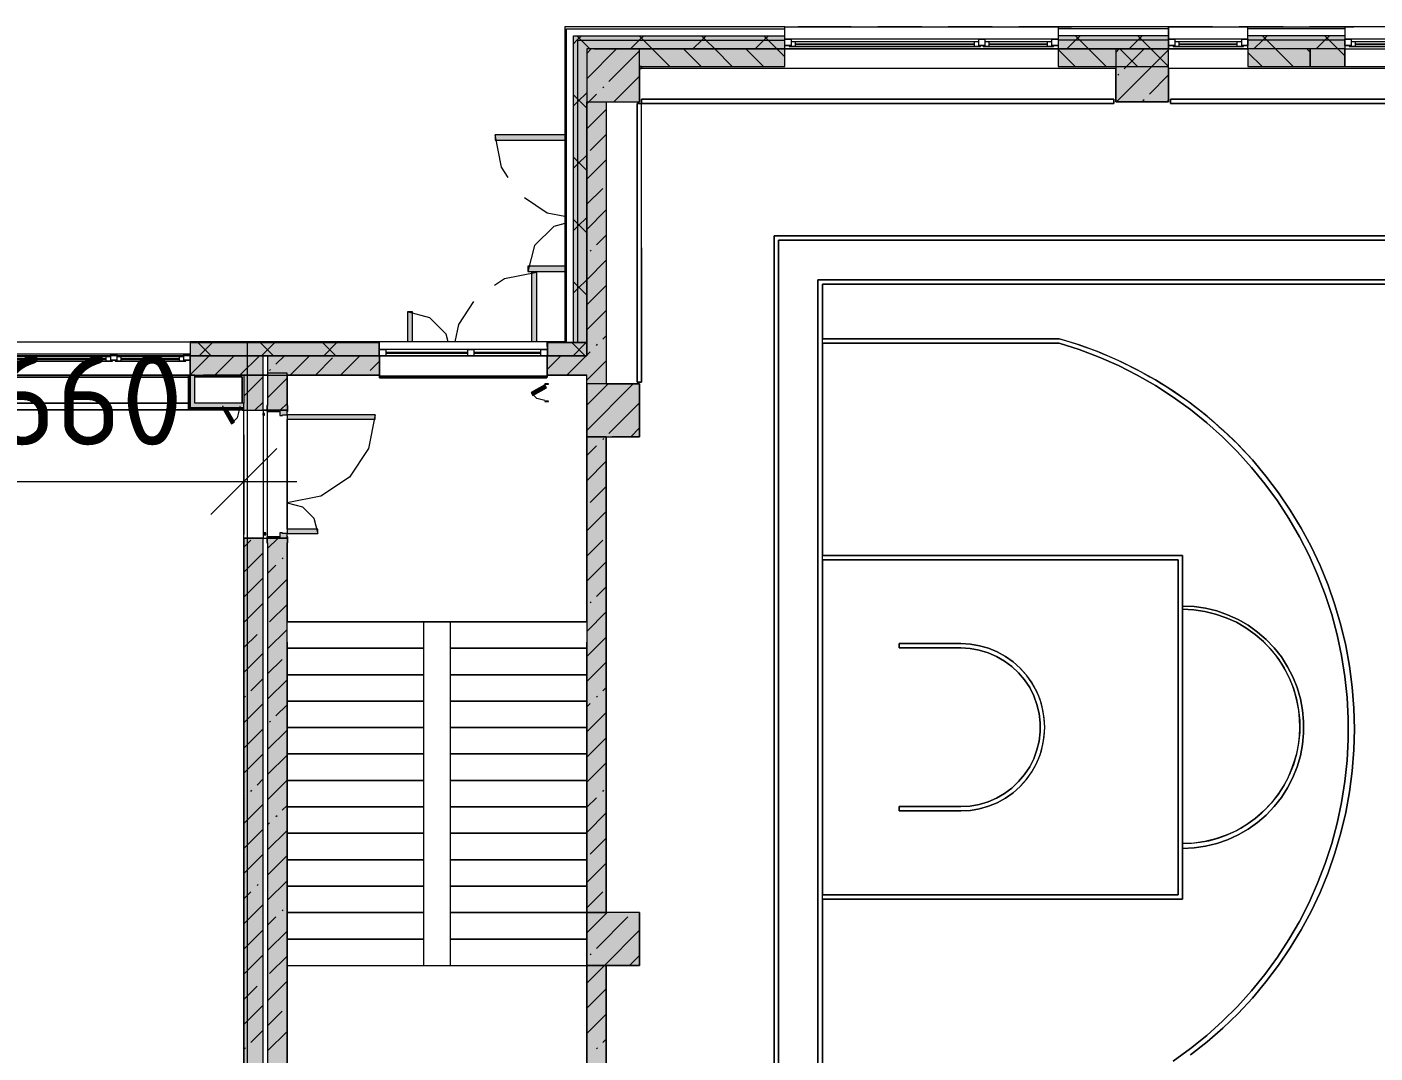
# Model space of a CAD drawing. Header units: millimetres. Extents: x -3817 to 677485, y -22715 to 103890.
# Drawn here: x 17263.1 to 17383.5, y -19480.2 to -19388.5 of the extents above; entities that cross this region are included whole.
import ezdxf

# ---------------------------------------------------------------- set-up
doc = ezdxf.new("R2010")
doc.units = ezdxf.units.MM
doc.layers.add('PDF _Геометрия', color=7, linetype='Continuous', true_color=0x1d1d1d)
doc.layers.add('PDF _Сплошная заливка', color=7, linetype='Continuous', true_color=0xffffff)
doc.layers.add('PDF _Текст', color=7, linetype='Continuous')
doc.styles.add('PDF ISOCPEUR', font='isocpeur.ttf')

msp = doc.modelspace()

# ---------------------------------------------------------------- hatches: boundary and pattern name
at = {"layer": 'PDF _Сплошная заливка', "transparency": 33554559}
h = msp.add_hatch(color=256, dxfattribs=at)
h.paths.add_polyline_path([(17649.34, -19389.71), (17649.34, -19389.31), (17613.83, -19389.31), (17613.83, -19389.71), (17629.45, -19389.71)], flags=0)
h.paths.add_polyline_path([(17585.63, -19389.71), (17594.15, -19389.71), (17594.15, -19389.31), (17582.26, -19389.31), (17582.26, -19389.71)], flags=0)
h.paths.add_polyline_path([(17492.62, -19389.71), (17495.02, -19389.71), (17495.02, -19389.31), (17486.51, -19389.31), (17486.51, -19389.71), (17490.69, -19389.71)], flags=0)
h.paths.add_polyline_path([(17502.1, -19389.71), (17516.28, -19389.71), (17516.28, -19389.31), (17502.1, -19389.31)], flags=0)
h.paths.add_polyline_path([(17523.36, -19389.71), (17565.72, -19389.71), (17565.72, -19389.31), (17523.36, -19389.31)], flags=0)
h.paths.add_polyline_path([(17452.5, -19389.71), (17461.79, -19389.71), (17461.79, -19389.31), (17452.5, -19389.31)], flags=0)
h.paths.add_polyline_path([(17424.95, -19389.71), (17431.24, -19389.71), (17431.24, -19389.31), (17421.4, -19389.31), (17421.4, -19389.71)], flags=0)
h.paths.add_polyline_path([(17410.35, -19389.71), (17414.31, -19389.71), (17414.31, -19389.31), (17405.26, -19389.31), (17405.26, -19389.71)], flags=0)
h.paths.add_polyline_path([(17372.19, -19389.71), (17380.85, -19389.71), (17380.85, -19389.31), (17372.19, -19389.31)], flags=0)
h.paths.add_polyline_path([(17355.24, -19389.71), (17365.1, -19389.71), (17365.1, -19389.31), (17355.24, -19389.31)], flags=0)
h.paths.add_polyline_path([(17312.35, -19389.71), (17330.83, -19389.71), (17330.83, -19389.31), (17311.95, -19389.31), (17311.95, -19389.71)], flags=0)
h = msp.add_hatch(color=256, dxfattribs=at)
h.paths.add_polyline_path([(17649.34, -19390.49), (17649.34, -19389.71), (17613.83, -19389.71), (17613.83, -19390.49), (17644.15, -19390.49)], flags=0)
h.paths.add_polyline_path([(17523.36, -19390.49), (17565.72, -19390.49), (17565.72, -19389.71), (17523.36, -19389.71)], flags=0)
h.paths.add_polyline_path([(17594.15, -19390.49), (17594.15, -19389.71), (17582.26, -19389.71), (17582.26, -19390.49), (17589.42, -19390.49)], flags=0)
h.paths.add_polyline_path([(17512.6, -19390.49), (17516.28, -19390.49), (17516.28, -19389.71), (17502.1, -19389.71), (17502.1, -19390.49), (17506.83, -19390.49)], flags=0)
h.paths.add_polyline_path([(17486.51, -19390.49), (17495.02, -19390.49), (17495.02, -19389.71), (17486.51, -19389.71)], flags=0)
h.paths.add_polyline_path([(17461.79, -19390.49), (17461.79, -19389.71), (17452.5, -19389.71), (17452.5, -19390.49), (17461.47, -19390.49)], flags=0)
h.paths.add_polyline_path([(17405.26, -19390.49), (17414.31, -19390.49), (17414.31, -19389.71), (17405.26, -19389.71)], flags=0)
h.paths.add_polyline_path([(17380.85, -19390.49), (17380.85, -19389.71), (17372.19, -19389.71), (17372.19, -19390.49), (17377.74, -19390.49)], flags=0)
h.paths.add_polyline_path([(17322.71, -19390.49), (17330.83, -19390.49), (17330.83, -19389.71), (17312.35, -19389.71), (17312.35, -19390.49), (17317.86, -19390.49)], flags=0)
h.paths.add_polyline_path([(17421.4, -19390.49), (17431.24, -19390.49), (17431.24, -19389.71), (17421.4, -19389.71)], flags=0)
h.paths.add_polyline_path([(17355.24, -19390.49), (17365.1, -19390.49), (17365.1, -19389.71), (17355.24, -19389.71)], flags=0)
h = msp.add_hatch(color=256, dxfattribs=at)
h.paths.add_polyline_path([(17372.19, -19392.07), (17377.74, -19392.07), (17377.74, -19390.49), (17372.19, -19390.49), (17372.19, -19390.66)], flags=0)
h.paths.add_polyline_path([(17365.1, -19392.07), (17365.1, -19390.49), (17355.24, -19390.49), (17355.24, -19392.07)], flags=0)
h.paths.add_polyline_path([(17317.86, -19392.07), (17330.83, -19392.07), (17330.83, -19390.49), (17317.86, -19390.49), (17317.86, -19391.69)], flags=0)
h = msp.add_hatch(color=256, dxfattribs=at)
h.paths.add_polyline_path([(17582.26, -19392.07), (17585.49, -19392.07), (17585.49, -19390.49), (17582.26, -19390.49), (17582.26, -19390.66)], flags=0)
h.paths.add_polyline_path([(17592.1, -19392.07), (17594.15, -19392.07), (17594.15, -19390.49), (17589.42, -19390.49), (17589.42, -19392.07)], flags=0)
h.paths.add_polyline_path([(17644.15, -19392.07), (17644.15, -19390.49), (17620.13, -19390.49), (17620.13, -19392.07), (17644.06, -19392.07)], flags=0)
h.paths.add_polyline_path([(17613.83, -19392.07), (17616.19, -19392.07), (17616.19, -19390.49), (17613.83, -19390.49), (17613.83, -19390.66)], flags=0)
h.paths.add_polyline_path([(17534.51, -19392.07), (17534.78, -19392.07), (17534.78, -19390.49), (17523.36, -19390.49), (17523.36, -19392.07), (17527.2, -19392.07)], flags=0)
h.paths.add_polyline_path([(17538.72, -19392.07), (17560.21, -19392.07), (17560.21, -19390.49), (17538.72, -19390.49), (17538.72, -19390.66)], flags=0)
h.paths.add_polyline_path([(17495.02, -19392.07), (17495.02, -19390.49), (17486.36, -19390.49), (17486.36, -19392.07), (17488.76, -19392.07)], flags=0)
h.paths.add_polyline_path([(17564.15, -19392.07), (17565.72, -19392.07), (17565.72, -19390.49), (17564.15, -19390.49), (17564.15, -19390.66)], flags=0)
h.paths.add_polyline_path([(17506.83, -19392.07), (17516.28, -19392.07), (17516.28, -19390.49), (17506.83, -19390.49), (17506.83, -19390.66)], flags=0)
h.paths.add_polyline_path([(17380.85, -19392.07), (17380.85, -19390.49), (17377.74, -19390.49), (17377.74, -19392.07)], flags=0)
h.paths.add_polyline_path([(17405.26, -19392.07), (17414.31, -19392.07), (17414.31, -19390.49), (17405.26, -19390.49), (17405.26, -19390.66)], flags=0)
h.paths.add_polyline_path([(17424.95, -19392.07), (17431.24, -19392.07), (17431.24, -19390.49), (17421.4, -19390.49), (17421.4, -19392.07)], flags=0)
h.paths.add_polyline_path([(17452.5, -19392.07), (17461.95, -19392.07), (17461.95, -19390.49), (17452.5, -19390.49), (17452.5, -19390.66)], flags=0)
at = {"layer": 'PDF _Сплошная заливка', "true_color": 0xe2e2e2, "transparency": 33554559}
for points in [[(17308.1, -19398.64), (17311.17, -19398.64), (17311.17, -19398.17), (17304.95, -19398.17), (17304.95, -19398.64)], [(17308.1, -19410.38), (17311.17, -19410.38), (17311.17, -19409.9), (17307.86, -19409.9), (17307.86, -19410.38)], [(17294.24, -19423.56), (17294.24, -19423.17), (17286.36, -19423.17), (17286.36, -19423.56), (17293.49, -19423.56)]]:
    msp.add_hatch(color=254, dxfattribs=at).paths.add_polyline_path(points)
at = {"layer": 'PDF _Сплошная заливка', "transparency": 33554559}
h = msp.add_hatch(color=256, dxfattribs=at)
h.paths.add_polyline_path([(17292.23, -19417.9), (17294.57, -19417.9), (17294.57, -19416.71), (17277.7, -19416.71), (17277.7, -19417.9), (17286.19, -19417.9)], flags=0)
h.paths.add_polyline_path([(17309.65, -19417.9), (17313.13, -19417.9), (17313.13, -19416.71), (17309.65, -19416.71), (17309.65, -19417.08)], flags=0)
h.paths.add_polyline_path([(17247.78, -19417.9), (17253.29, -19417.9), (17253.29, -19416.71), (17247.62, -19416.71), (17247.62, -19417.9)], flags=0)
h = msp.add_hatch(color=256, dxfattribs=at)
h.paths.add_polyline_path([(17253.29, -19419.63), (17253.29, -19417.9), (17245.81, -19417.9), (17245.81, -19419.63), (17249.67, -19419.63)], flags=0)
h.paths.add_polyline_path([(17278.89, -19419.63), (17284.24, -19419.63), (17284.24, -19417.9), (17277.7, -19417.9), (17277.7, -19419.63)], flags=0)
h = msp.add_hatch(color=256, dxfattribs=at)
h.paths.add_polyline_path([(17294.63, -19419.63), (17294.57, -19417.9), (17284.63, -19417.9), (17284.63, -19419.63), (17293.49, -19419.63)], flags=0)
h.paths.add_polyline_path([(17313.13, -19419.63), (17313.13, -19417.9), (17309.59, -19417.9), (17309.59, -19419.63), (17311.75, -19419.63)], flags=0)
for points in [[(17277.54, -19422.75), (17277.64, -19422.65), (17277.64, -19419.64), (17277.54, -19419.64), (17277.54, -19421.48)], [(17277.64, -19422.65), (17277.74, -19422.55), (17277.74, -19419.64), (17277.64, -19419.64), (17277.64, -19421.48)], [(17313.13, -19425.14), (17317.86, -19425.14), (17317.86, -19420.41), (17313.13, -19420.41), (17313.13, -19421.48)], [(17278.14, -19422.65), (17282.51, -19422.65), (17282.51, -19422.55), (17277.74, -19422.55), (17277.74, -19422.65)], [(17313.13, -19467.66), (17314.87, -19467.66), (17314.87, -19425.14), (17313.13, -19425.14), (17313.13, -19461.1)]]:
    msp.add_hatch(color=256, dxfattribs=at).paths.add_polyline_path(points)
h = msp.add_hatch(color=256, dxfattribs=at)
h.paths.add_polyline_path([(17282.51, -19496.79), (17284.24, -19496.79), (17284.24, -19434.19), (17282.51, -19434.19), (17282.51, -19496.32)], flags=0)
h.paths.add_polyline_path([(17284.24, -19422.78), (17284.24, -19419.63), (17282.51, -19419.63), (17282.51, -19422.78)], flags=0)
h = msp.add_hatch(color=256, dxfattribs=at)
h.paths.add_polyline_path([(17286.36, -19496.79), (17286.36, -19434.19), (17284.63, -19434.19), (17284.63, -19496.79)], flags=0)
h.paths.add_polyline_path([(17285.97, -19422.78), (17286.36, -19422.78), (17286.36, -19419.47), (17284.63, -19419.47), (17284.63, -19422.78), (17285.73, -19422.78)], flags=0)
h = msp.add_hatch(color=256, dxfattribs=at)
h.paths.add_polyline_path([(17280.69, -19422.75), (17280.8, -19422.69), (17280.87, -19422.65), (17277.74, -19422.65), (17277.64, -19422.75), (17278.89, -19422.75)], flags=0)
h.paths.add_polyline_path([(17282.51, -19422.75), (17282.51, -19422.65), (17281.01, -19422.68), (17281.05, -19422.75), (17281.67, -19422.75)], flags=0)
at = {"layer": 'PDF _Сплошная заливка', "true_color": 0xe2e2e2, "transparency": 33554559}
h = msp.add_hatch(color=254, dxfattribs=at)
h.paths.add_polyline_path([(17286.36, -19434.19), (17286.36, -19433.8), (17285.73, -19433.72), (17285.73, -19434.19)], flags=0)
h.paths.add_polyline_path([(17285.73, -19423.25), (17286.19, -19423.17), (17286.36, -19423.17), (17286.36, -19422.78), (17285.73, -19422.78)], flags=0)

# ---------------------------------------------------------------- linework, layer by layer
at = {"layer": 'PDF _Геометрия', "color": 7, "lineweight": 9}
for points in [[(17313.8, -19390.49), (17330.83, -19390.49), (17330.83, -19388.53), (17311.17, -19388.53), (17311.17, -19388.68), (17311.17, -19390.49), (17311.17, -19416.65), (17309.59, -19416.65), (17309.59, -19417.9), (17309.63, -19417.9), (17309.63, -19416.69), (17311.32, -19416.69)], [(17312.35, -19416.71), (17311.95, -19416.71), (17311.32, -19416.71), (17311.32, -19416.69), (17311.32, -19416.65), (17311.32, -19390.49), (17311.32, -19389.31), (17311.32, -19388.68), (17330.83, -19388.68)], [(17336.76, -19388.53), (17332.03, -19388.53), (17336.76, -19388.53)], [(17365.1, -19388.68), (17355.24, -19388.68)], [(17365.1, -19388.53), (17365.1, -19390.49)], [(17365.1, -19388.53), (17372.19, -19388.53)], [(17369.04, -19388.53), (17365.1, -19388.53), (17369.04, -19388.53)], [(17372.19, -19390.49), (17372.19, -19388.53)], [(17380.85, -19388.68), (17372.19, -19388.68)], [(17309.63, -19417.9), (17309.65, -19417.9), (17309.65, -19416.71), (17311.32, -19416.71), (17311.95, -19416.71), (17312.35, -19416.71), (17313.13, -19416.71), (17312.35, -19416.71), (17312.35, -19416.65), (17312.35, -19390.49), (17312.35, -19389.71), (17330.83, -19389.71)], [(17311.95, -19390.02), (17312.26, -19389.71), (17312.66, -19389.31)], [(17311.95, -19416.71), (17311.95, -19416.65), (17311.95, -19390.49), (17311.95, -19389.71), (17311.95, -19389.31), (17330.83, -19389.31)], [(17313.42, -19390.49), (17312.63, -19389.71), (17312.24, -19389.31)], [(17317.04, -19390.49), (17317.83, -19389.71), (17318.22, -19389.31)], [(17320.56, -19392.07), (17318.99, -19390.49), (17318.2, -19389.71), (17317.81, -19389.31)], [(17322.61, -19390.49), (17323.4, -19389.71), (17323.79, -19389.31)], [(17326.13, -19392.07), (17324.56, -19390.49), (17323.77, -19389.71), (17323.38, -19389.31)], [(17328.18, -19390.49), (17328.96, -19389.71), (17329.36, -19389.31)], [(17330.83, -19391.2), (17330.12, -19390.49), (17329.34, -19389.71), (17328.94, -19389.31)], [(17355.24, -19389.63), (17330.83, -19389.63)], [(17330.83, -19390.18), (17331.38, -19390.18)], [(17348.31, -19390.26), (17331.22, -19390.26)], [(17331.77, -19390.26), (17331.77, -19389.86)], [(17331.77, -19390.02), (17347.76, -19390.02)], [(17347.76, -19390.1), (17331.77, -19390.1)], [(17347.76, -19390.26), (17347.76, -19389.86)], [(17348.15, -19390.18), (17348.7, -19390.18)], [(17354.84, -19390.26), (17348.54, -19390.26)], [(17349.09, -19390.26), (17349.09, -19389.86)], [(17349.09, -19390.02), (17354.29, -19390.02)], [(17354.29, -19390.1), (17349.09, -19390.1)], [(17354.29, -19390.26), (17354.29, -19389.86)], [(17354.68, -19390.18), (17355.24, -19390.18)], [(17365.1, -19389.31), (17355.24, -19389.31)], [(17365.1, -19389.71), (17355.24, -19389.71)], [(17356.02, -19390.49), (17356.8, -19389.71), (17357.2, -19389.31)], [(17359.54, -19392.07), (17357.96, -19390.49), (17357.17, -19389.71), (17356.78, -19389.31)], [(17361.58, -19390.49), (17362.37, -19389.71), (17362.76, -19389.31)], [(17365.1, -19392.07), (17363.53, -19390.49), (17362.74, -19389.71), (17362.35, -19389.31)], [(17372.19, -19389.63), (17365.1, -19389.63)], [(17365.1, -19390.18), (17365.65, -19390.18)], [(17371.8, -19390.26), (17365.5, -19390.26)], [(17366.05, -19390.26), (17366.05, -19389.86)], [(17366.05, -19390.02), (17371.24, -19390.02)], [(17371.24, -19390.1), (17366.05, -19390.1)], [(17371.24, -19390.26), (17371.24, -19389.86)], [(17371.64, -19390.18), (17372.19, -19390.18)], [(17380.85, -19389.31), (17372.19, -19389.31)], [(17380.85, -19389.71), (17372.19, -19389.71)], [(17372.72, -19390.49), (17373.51, -19389.71), (17373.9, -19389.31)], [(17376.24, -19392.07), (17374.66, -19390.49), (17373.88, -19389.71), (17373.48, -19389.31)], [(17378.29, -19390.49), (17379.07, -19389.71), (17379.47, -19389.31)], [(17380.85, -19391.11), (17380.23, -19390.49), (17379.44, -19389.71), (17379.05, -19389.31)], [(17405.26, -19389.63), (17380.85, -19389.63)], [(17380.85, -19390.18), (17381.4, -19390.18)], [(17398.33, -19390.26), (17381.24, -19390.26)], [(17381.79, -19390.26), (17381.79, -19389.86)], [(17381.79, -19390.02), (17397.78, -19390.02)], [(17397.78, -19390.1), (17381.79, -19390.1)], [(17317.86, -19392.07), (17330.83, -19392.07), (17330.83, -19390.49), (17313.8, -19390.49), (17313.13, -19390.49), (17313.13, -19416.65), (17313.13, -19416.71), (17313.13, -19417.9), (17309.65, -19417.9), (17309.63, -19417.9), (17309.59, -19417.9), (17309.59, -19419.63), (17313.13, -19419.63), (17309.59, -19419.63)], [(17313.13, -19393.15), (17315.78, -19390.49)], [(17313.13, -19390.9), (17313.54, -19390.49)], [(17315.12, -19393.41), (17317.86, -19390.67)], [(17323.35, -19392.07), (17321.77, -19390.49)], [(17328.92, -19392.07), (17327.34, -19390.49)], [(17330.83, -19390.49), (17355.24, -19390.49)], [(17356.75, -19392.07), (17355.24, -19390.55)], [(17360.38, -19390.8), (17360.68, -19390.49)], [(17360.45, -19395.22), (17365.1, -19390.57)], [(17362.32, -19392.07), (17360.75, -19390.49)], [(17361.14, -19392.28), (17362.93, -19390.49)], [(17372.19, -19390.49), (17365.1, -19390.49)], [(17365.1, -19390.49), (17372.19, -19390.49)], [(17373.46, -19392.07), (17372.19, -19390.8)], [(17377.74, -19390.78), (17377.45, -19390.49)], [(17380.85, -19390.49), (17405.26, -19390.49)], [(17318.02, -19392.07), (17318.02, -19392.23), (17318.02, -19392.07)], [(17360.38, -19392.23), (17318.02, -19392.23)], [(17360.58, -19392.84), (17360.67, -19392.75)], [(17363.39, -19394.53), (17365.1, -19392.81)], [(17407.62, -19392.23), (17407.46, -19392.23), (17365.27, -19392.23), (17365.26, -19392.23), (17365.1, -19392.23)], [(17314.56, -19393.97), (17314.65, -19393.87)], [(17315.55, -19395.22), (17317.86, -19392.91)], [(17309.65, -19417.9), (17313.13, -19417.9), (17313.13, -19395.22), (17314.87, -19395.22), (17314.87, -19420.41), (17313.13, -19420.41), (17313.13, -19419.63)], [(17311.95, -19395.58), (17312.35, -19395.19), (17313.13, -19394.4)], [(17313.13, -19395.78), (17312.35, -19394.99), (17311.95, -19394.59)], [(17313.13, -19395.39), (17313.31, -19395.22), (17314, -19394.53)], [(17318.02, -19408.27), (17318.02, -19420.25), (17318.02, -19395.37), (17317.63, -19395.37), (17318.02, -19395.37), (17318.02, -19394.98), (17318.02, -19395.38)], [(17317.8, -19395.22), (17317.86, -19395.16)], [(17318.02, -19394.98), (17360.22, -19394.98), (17318.02, -19394.98)], [(17362.82, -19395.09), (17362.92, -19395)], [(17364.94, -19395.22), (17365.1, -19395.06)], [(17365.27, -19394.99), (17407.45, -19394.99), (17365.27, -19394.99)], [(17365.27, -19395.38), (17365.27, -19394.99), (17365.27, -19395.38)], [(17313.13, -19397.64), (17314.87, -19395.9)], [(17317.63, -19420.25), (17317.63, -19395.37), (17317.63, -19420.25)], [(17318.02, -19395.38), (17360.22, -19395.38), (17318.02, -19395.38)], [(17365.27, -19395.38), (17407.45, -19395.38), (17365.27, -19395.38)], [(17311.17, -19397.58), (17311.17, -19398.17)], [(17311.17, -19398.64), (17311.17, -19403.09)], [(17313.44, -19399.58), (17314.87, -19398.15)], [(17311.95, -19401.15), (17312.35, -19400.76), (17313.13, -19399.97)], [(17313.13, -19401.34), (17312.35, -19400.56), (17311.95, -19400.16)], [(17313.13, -19402.13), (17314.87, -19400.39)], [(17313.13, -19404.37), (17314.56, -19402.95)], [(17313.13, -19406.62), (17314.87, -19404.88)], [(17311.17, -19405.45), (17311.17, -19409.9)], [(17311.95, -19406.72), (17312.35, -19406.33), (17313.13, -19405.54)], [(17313.13, -19406.91), (17312.35, -19406.12), (17311.95, -19405.73)], [(17314, -19408), (17314.87, -19407.13)], [(17313.44, -19408.56), (17313.53, -19408.47)], [(17313.13, -19411.11), (17314.87, -19409.37)], [(17311.17, -19410.38), (17311.17, -19410.97)], [(17311.95, -19412.29), (17312.35, -19411.89), (17313.13, -19411.11)], [(17313.13, -19412.48), (17312.35, -19411.69), (17311.95, -19411.3)], [(17313.13, -19413.35), (17314.87, -19411.62)], [(17313.13, -19415.6), (17314.87, -19413.86)], [(17277.7, -19416.69), (17292.23, -19416.69), (17294.59, -19416.69), (17294.59, -19417.9), (17294.63, -19417.9), (17294.63, -19416.65), (17277.7, -19416.65), (17277.7, -19417.9), (17284.63, -19417.9), (17292.23, -19417.9), (17294.57, -19417.9)], [(17277.7, -19416.71), (17292.23, -19416.71), (17294.57, -19416.71), (17294.57, -19417.9), (17294.59, -19417.9)], [(17279.58, -19417.9), (17278.4, -19416.71)], [(17278.51, -19417.9), (17279.69, -19416.71)], [(17285.15, -19417.9), (17283.97, -19416.71)], [(17284.07, -19417.9), (17285.26, -19416.71)], [(17290.71, -19417.9), (17289.53, -19416.71)], [(17289.64, -19417.9), (17290.82, -19416.71)], [(17309.59, -19417.08), (17309.59, -19416.65), (17294.63, -19416.65)], [(17311.17, -19416.65), (17311.32, -19416.65)], [(17312.98, -19417.9), (17311.8, -19416.71)], [(17311.91, -19417.9), (17313.09, -19416.71), (17313.15, -19416.66)], [(17314, -19416.98), (17314.09, -19416.88)], [(17314.56, -19416.42), (17314.87, -19416.11)], [(17277.7, -19417.75), (17253.29, -19417.75)], [(17253.29, -19417.9), (17253.29, -19419.63), (17277.47, -19419.63), (17277.7, -19419.63), (17277.7, -19417.9)], [(17270.22, -19418.38), (17270.22, -19417.99)], [(17271.56, -19418.38), (17271.56, -19417.99)], [(17276.76, -19418.38), (17276.76, -19417.99)], [(17277.7, -19419.6), (17279.4, -19417.9)], [(17279.92, -19419.63), (17281.65, -19417.9)], [(17282.16, -19419.63), (17283.89, -19417.9)], [(17284.63, -19417.9), (17284.24, -19417.9)], [(17285.37, -19418.66), (17286.14, -19417.9)], [(17286.65, -19419.63), (17288.38, -19417.9)], [(17288.9, -19419.63), (17290.42, -19418.1)], [(17291.14, -19419.63), (17292.87, -19417.9)], [(17309.59, -19417.34), (17294.63, -19417.34)], [(17294.63, -19417.9), (17309.59, -19417.9)], [(17295.18, -19417.58), (17302.5, -19417.58)], [(17295.18, -19417.66), (17302.5, -19417.66)], [(17303.06, -19417.58), (17309.04, -19417.58)], [(17303.06, -19417.66), (17309.04, -19417.66)], [(17309.59, -19419.14), (17310.83, -19417.9)], [(17311.35, -19419.63), (17313.08, -19417.9)], [(17313.13, -19417.84), (17313.44, -19417.54)], [(17270.77, -19418.38), (17253.69, -19418.38)], [(17254.24, -19418.15), (17270.22, -19418.15)], [(17270.22, -19418.23), (17254.24, -19418.23)], [(17270.62, -19418.3), (17271.17, -19418.3)], [(17277.31, -19418.38), (17271.01, -19418.38)], [(17271.56, -19418.15), (17276.76, -19418.15)], [(17276.76, -19418.23), (17271.56, -19418.23)], [(17277.15, -19418.3), (17277.7, -19418.3)], [(17284.81, -19419.22), (17284.9, -19419.13)], [(17293.79, -19419.22), (17294.63, -19418.38)], [(17313.13, -19420.09), (17314.87, -19418.35)], [(17277.7, -19419.63), (17253.29, -19419.63), (17253.29, -19422.15), (17277.54, -19422.15), (17253.85, -19422.15), (17253.85, -19419.84)], [(17253.85, -19419.63), (17253.29, -19419.63), (17253.29, -19422.15), (17253.29, -19422.75), (17277.7, -19422.75), (17253.29, -19422.75), (17253.29, -19422.15)], [(17277.55, -19419.84), (17253.3, -19419.84), (17253.3, -19419.68), (17277.55, -19419.68)], [(17281.05, -19422.75), (17282.51, -19422.75), (17282.51, -19422.78), (17284.24, -19422.78), (17284.24, -19419.63), (17282.51, -19419.63), (17282.51, -19422.15), (17278.14, -19422.15), (17278.14, -19419.64), (17277.54, -19419.64), (17277.54, -19422.75), (17277.64, -19422.75), (17278.14, -19422.75), (17280.7, -19422.75)], [(17280.87, -19422.65), (17278.14, -19422.65), (17277.74, -19422.65), (17277.64, -19422.65), (17277.64, -19419.64)], [(17282.51, -19422.65), (17282.51, -19422.55), (17278.14, -19422.55), (17277.74, -19422.55), (17277.74, -19419.64)], [(17282.51, -19421.53), (17284.24, -19419.8)], [(17294.63, -19419.63), (17286.36, -19419.63), (17286.36, -19422.34), (17286.36, -19419.47), (17284.63, -19419.47), (17284.63, -19422.34)], [(17284.63, -19421.65), (17286.36, -19419.92)], [(17294.63, -19419.71), (17294.63, -19419.87), (17294.63, -19419.71), (17309.58, -19419.71), (17309.58, -19419.87), (17309.58, -19419.78)], [(17313.13, -19441.67), (17300.93, -19441.67), (17313.13, -19441.67), (17313.13, -19420.41)], [(17313.13, -19424.58), (17317.29, -19420.41)], [(17313.13, -19422.33), (17315.05, -19420.41)], [(17271.8, -19502.26), (17271.8, -19485.77), (17282.51, -19485.77), (17282.51, -19496.79), (17284.24, -19496.79), (17284.24, -19434.19), (17282.51, -19434.19), (17282.51, -19422.78), (17284.24, -19422.78), (17284.24, -19434.19), (17282.51, -19434.19), (17282.51, -19484.19), (17270.22, -19484.19), (17270.22, -19485.77), (17270.22, -19502.26)], [(17277.7, -19422.69), (17277.7, -19422.59), (17277.7, -19422.69)], [(17279.22, -19422.75), (17279.32, -19422.65), (17279.42, -19422.55)], [(17282.51, -19422.75), (17282.51, -19422.65), (17280.99, -19422.65)], [(17282.51, -19422.55), (17282.51, -19422.15)], [(17283.5, -19422.78), (17284.24, -19422.04)], [(17284.63, -19422.78), (17286.36, -19422.78)], [(17284.63, -19434.08), (17284.63, -19422.9)], [(17285.75, -19422.78), (17286.36, -19422.16)], [(17315.12, -19424.84), (17317.86, -19422.1)], [(17282.51, -19424.97), (17282.51, -19429.15), (17282.51, -19433.87)], [(17314.56, -19425.4), (17314.65, -19425.3)], [(17317.06, -19425.14), (17317.86, -19424.34)], [(17313.13, -19426.82), (17314, -19425.96)], [(17313.13, -19429.07), (17314.87, -19427.33)], [(17241.09, -19429.15), (17287.23, -19429.15)], [(17313.44, -19431.01), (17314.87, -19429.58)], [(17313.13, -19433.56), (17314.87, -19431.82)], [(17282.51, -19435), (17283.13, -19434.38)], [(17284.63, -19435.12), (17285.56, -19434.19)], [(17286.36, -19434.19), (17284.63, -19434.19)], [(17284.63, -19434.63), (17284.63, -19496.79), (17286.36, -19496.79), (17286.36, -19485.92), (17298.02, -19485.92), (17298.02, -19491.44), (17298.02, -19501.44), (17299.75, -19501.44), (17299.75, -19493.17), (17313.13, -19493.17), (17313.13, -19507.03), (17313.13, -19511.75), (17313.13, -19514.43), (17299.75, -19514.43), (17299.75, -19512.07), (17298.02, -19512.07), (17298.02, -19521.59), (17299.75, -19521.59), (17299.75, -19516.16), (17313.13, -19516.16), (17313.13, -19521.75)], [(17286.36, -19484.19), (17286.36, -19434.63), (17286.36, -19441.67), (17300.93, -19441.67), (17300.93, -19444.04), (17300.93, -19446.4), (17300.93, -19448.76), (17300.93, -19451.12), (17300.93, -19453.48), (17300.93, -19455.85), (17300.93, -19458.21), (17300.93, -19460.57), (17300.93, -19462.93), (17300.93, -19465.3), (17300.93, -19467.66), (17300.93, -19470.02), (17300.93, -19472.38), (17313.13, -19472.38), (17313.13, -19470.02), (17300.93, -19470.02), (17313.13, -19470.02), (17313.13, -19467.66), (17313.13, -19465.3), (17313.13, -19462.93), (17313.13, -19460.57), (17313.13, -19458.21), (17313.13, -19455.85), (17313.13, -19453.48), (17313.13, -19451.12), (17313.13, -19448.76), (17313.13, -19446.4), (17313.13, -19444.04), (17313.13, -19443.49)], [(17313.13, -19435.8), (17314.56, -19434.38)], [(17282.51, -19437.24), (17284.24, -19435.51)], [(17285.93, -19436.06), (17286.03, -19435.97)], [(17284.63, -19437.36), (17285.37, -19436.62)], [(17313.13, -19438.05), (17314.87, -19436.31)], [(17282.57, -19439.43), (17284.24, -19437.76)], [(17284.63, -19439.61), (17286.36, -19437.88)], [(17314, -19439.43), (17314.87, -19438.56)], [(17282.51, -19441.73), (17284.24, -19440)], [(17284.81, -19441.67), (17286.36, -19440.12)], [(17313.13, -19442.53), (17314.87, -19440.8)], [(17313.44, -19439.99), (17313.53, -19439.9)], [(17286.36, -19484.19), (17286.36, -19472.38), (17298.57, -19472.38), (17298.57, -19470.02), (17298.57, -19467.66), (17298.57, -19465.3), (17298.57, -19462.93), (17298.57, -19460.57), (17298.57, -19458.21), (17298.57, -19455.85), (17298.57, -19453.48), (17298.57, -19451.12), (17298.57, -19448.76), (17298.57, -19446.4), (17298.57, -19444.04), (17298.57, -19441.67), (17286.36, -19441.67), (17298.57, -19441.67)], [(17282.51, -19443.98), (17283.69, -19442.8)], [(17284.63, -19444.1), (17286.36, -19442.37)], [(17313.13, -19444.78), (17314.87, -19443.05)], [(17282.51, -19446.22), (17284.24, -19444.49)], [(17286.36, -19443.49), (17286.36, -19444.04), (17286.36, -19446.4), (17286.36, -19448.76), (17286.36, -19451.12), (17286.36, -19453.48), (17286.36, -19455.85), (17286.36, -19458.21), (17286.36, -19460.57), (17286.36, -19462.93), (17286.36, -19465.3), (17286.36, -19467.66), (17286.36, -19470.02), (17286.36, -19472.38), (17298.57, -19472.38), (17300.93, -19472.38), (17313.13, -19472.38), (17313.13, -19484.19)], [(17284.63, -19446.34), (17285.93, -19445.04)], [(17313.13, -19447.02), (17314.87, -19445.29)], [(17283.13, -19447.85), (17284.24, -19446.74)], [(17284.63, -19448.59), (17286.36, -19446.86)], [(17314.56, -19447.85), (17314.87, -19447.54)], [(17282.51, -19450.71), (17284.24, -19448.98)], [(17282.57, -19448.41), (17282.66, -19448.31)], [(17285.37, -19450.09), (17286.36, -19449.1)], [(17313.13, -19449.27), (17313.44, -19448.97)], [(17314, -19448.41), (17314.09, -19448.31)], [(17284.81, -19450.65), (17284.9, -19450.56)], [(17313.13, -19451.51), (17314.87, -19449.78)], [(17282.51, -19452.96), (17284.24, -19451.23)], [(17284.63, -19453.08), (17286.36, -19451.35)], [(17313.13, -19453.76), (17314.87, -19452.03)], [(17282.51, -19455.2), (17284.24, -19453.47)], [(17284.63, -19455.32), (17286.36, -19453.59)], [(17313.13, -19456), (17314.87, -19454.27)], [(17283.69, -19456.27), (17284.24, -19455.72)], [(17284.63, -19457.57), (17286.36, -19455.84)], [(17282.51, -19457.45), (17282.57, -19457.39)], [(17283.13, -19456.83), (17283.22, -19456.73)], [(17313.13, -19458.25), (17314, -19457.39)], [(17314.56, -19456.83), (17314.65, -19456.73)], [(17282.51, -19459.69), (17284.24, -19457.96)], [(17285.37, -19459.07), (17285.47, -19458.98)], [(17285.93, -19458.51), (17286.36, -19458.08)], [(17313.13, -19460.49), (17314.87, -19458.76)], [(17282.51, -19461.94), (17284.24, -19460.21)], [(17284.63, -19459.81), (17284.81, -19459.63)], [(17284.63, -19462.06), (17286.36, -19460.33)], [(17313.44, -19462.44), (17314.87, -19461.01)], [(17282.51, -19464.18), (17284.24, -19462.45)], [(17284.63, -19464.3), (17286.36, -19462.57)], [(17313.13, -19464.98), (17314.87, -19463.25)], [(17284.63, -19466.55), (17286.36, -19464.82)], [(17282.51, -19466.43), (17283.13, -19465.81)], [(17283.69, -19465.25), (17283.78, -19465.15)], [(17313.13, -19467.23), (17314.56, -19465.81)], [(17282.51, -19468.67), (17284.24, -19466.94)], [(17285.93, -19467.49), (17286.03, -19467.4)], [(17284.63, -19468.79), (17285.37, -19468.05)], [(17313.13, -19469.47), (17314.95, -19467.66)], [(17314, -19470.86), (17316.8, -19468.05)], [(17282.57, -19470.86), (17284.24, -19469.19)], [(17284.63, -19471.04), (17286.36, -19469.31)], [(17313.13, -19473.96), (17314.72, -19472.38), (17317.86, -19469.24)], [(17282.51, -19473.16), (17284.24, -19471.43)], [(17284.81, -19473.1), (17286.36, -19471.55)], [(17313.44, -19471.42), (17313.53, -19471.33)], [(17316.96, -19472.38), (17317.86, -19471.49)], [(17314.87, -19484.19), (17314.87, -19472.38), (17313.13, -19472.38), (17313.13, -19484.19)], [(17282.51, -19475.41), (17283.69, -19474.23)], [(17284.63, -19475.53), (17286.36, -19473.8)], [(17313.13, -19476.21), (17314.87, -19474.48)], [(17282.51, -19477.65), (17284.24, -19475.92)], [(17284.63, -19477.77), (17285.93, -19476.47)], [(17313.13, -19478.45), (17314.87, -19476.72)], [(17283.13, -19479.28), (17284.24, -19478.17)], [(17284.63, -19480.02), (17286.36, -19478.29)], [(17314.56, -19479.28), (17314.87, -19478.97)], [(17282.57, -19479.84), (17282.66, -19479.74)], [(17314, -19479.84), (17314.09, -19479.74)]]:
    msp.add_lwpolyline(points, dxfattribs=at)
for points in [[(17355.24, -19388.53), (17355.24, -19390.49), (17330.83, -19390.49), (17330.83, -19388.53)], [(17343.05, -19388.53), (17339.12, -19388.53)], [(17349.35, -19388.53), (17345.42, -19388.53)], [(17356.44, -19388.53), (17351.72, -19388.53)], [(17365.1, -19390.49), (17365.1, -19388.53), (17355.24, -19388.53), (17355.24, -19390.49)], [(17375.34, -19388.53), (17371.4, -19388.53)], [(17405.26, -19388.53), (17380.85, -19388.53), (17380.85, -19390.49), (17377.74, -19390.49), (17372.19, -19390.49), (17372.19, -19388.53), (17380.85, -19388.53), (17380.85, -19390.49), (17380.85, -19392.07), (17405.26, -19392.07), (17405.26, -19390.49)], [(17381.64, -19388.53), (17377.7, -19388.53)], [(17331.38, -19389.63), (17331.38, -19390.18), (17330.83, -19390.18), (17330.83, -19389.63)], [(17331.22, -19390.26), (17348.31, -19390.26), (17348.31, -19390.18), (17348.15, -19390.18), (17348.15, -19389.86), (17331.38, -19389.86), (17331.38, -19390.18), (17331.22, -19390.18)], [(17348.7, -19389.63), (17348.7, -19390.18), (17348.15, -19390.18), (17348.15, -19389.63)], [(17348.54, -19390.26), (17354.84, -19390.26), (17354.84, -19390.18), (17354.68, -19390.18), (17354.68, -19389.86), (17348.7, -19389.86), (17348.7, -19390.18), (17348.54, -19390.18)], [(17355.24, -19389.63), (17355.24, -19390.18), (17354.68, -19390.18), (17354.68, -19389.63)], [(17365.65, -19389.63), (17365.65, -19390.18), (17365.1, -19390.18), (17365.1, -19389.63)], [(17365.5, -19390.26), (17371.8, -19390.26), (17371.8, -19390.18), (17371.64, -19390.18), (17371.64, -19389.86), (17365.65, -19389.86), (17365.65, -19390.18), (17365.5, -19390.18)], [(17372.19, -19389.63), (17372.19, -19390.18), (17371.64, -19390.18), (17371.64, -19389.63)], [(17381.4, -19389.63), (17381.4, -19390.18), (17380.85, -19390.18), (17380.85, -19389.63)], [(17381.24, -19390.26), (17398.33, -19390.26), (17398.33, -19390.18), (17398.17, -19390.18), (17398.17, -19389.86), (17381.4, -19389.86), (17381.4, -19390.18), (17381.24, -19390.18)], [(17317.86, -19390.49), (17313.13, -19390.49), (17313.13, -19395.22), (17317.86, -19395.22)], [(17355.24, -19390.49), (17355.24, -19392.07), (17365.1, -19392.07), (17365.1, -19390.49)], [(17365.1, -19395.22), (17365.1, -19390.49), (17360.38, -19390.49), (17360.38, -19395.22)], [(17377.74, -19390.49), (17372.19, -19390.49), (17372.19, -19392.07), (17377.74, -19392.07)], [(17377.74, -19392.07), (17380.85, -19392.07), (17380.85, -19390.49), (17377.74, -19390.49)], [(17360.22, -19394.98), (17360.22, -19395.22), (17360.22, -19395.38)], [(17277.7, -19416.65), (17277.7, -19417.9), (17253.29, -19417.9), (17253.29, -19416.65)], [(17253.69, -19418.38), (17270.77, -19418.38), (17270.77, -19418.3), (17270.62, -19418.3), (17270.62, -19417.99), (17253.85, -19417.99), (17253.85, -19418.3), (17253.69, -19418.3)], [(17271.17, -19417.75), (17271.17, -19418.3), (17270.62, -19418.3), (17270.62, -19417.75)], [(17271.01, -19418.38), (17277.31, -19418.38), (17277.31, -19418.3), (17277.15, -19418.3), (17277.15, -19417.99), (17271.17, -19417.99), (17271.17, -19418.3), (17271.01, -19418.3)], [(17277.7, -19417.75), (17277.7, -19418.3), (17277.15, -19418.3), (17277.15, -19417.75)], [(17277.7, -19417.9), (17277.7, -19419.63), (17284.24, -19419.63), (17284.24, -19417.9)], [(17284.63, -19417.9), (17284.63, -19419.63), (17294.63, -19419.63), (17294.63, -19417.9), (17294.59, -19417.9), (17294.57, -19417.9)], [(17294.63, -19417.9), (17294.63, -19417.34), (17295.18, -19417.34), (17295.18, -19417.9)], [(17302.5, -19417.9), (17302.5, -19417.34), (17303.06, -19417.34), (17303.06, -19417.9)], [(17309.04, -19417.9), (17309.04, -19417.34), (17309.59, -19417.34), (17309.59, -19417.9)], [(17309.58, -19419.87), (17294.63, -19419.87)], [(17317.86, -19420.41), (17313.13, -19420.41), (17313.13, -19425.14), (17317.86, -19425.14)], [(17318.02, -19420.25), (17317.63, -19420.25)], [(17284.2, -19423.05), (17284.2, -19423.21), (17284.36, -19423.21), (17284.36, -19423.05)], [(17286.36, -19433.41), (17286.36, -19423.56)], [(17314.87, -19467.66), (17314.87, -19425.14), (17313.13, -19425.14), (17313.13, -19467.66)], [(17284.32, -19433.9), (17284.47, -19433.9), (17284.47, -19433.74), (17284.32, -19433.74)], [(17286.36, -19444.04), (17298.57, -19444.04)], [(17313.13, -19444.04), (17300.93, -19444.04)], [(17286.36, -19446.4), (17298.57, -19446.4)], [(17313.13, -19446.4), (17300.93, -19446.4)], [(17286.36, -19448.76), (17298.57, -19448.76)], [(17313.13, -19448.76), (17300.93, -19448.76)], [(17286.36, -19451.12), (17298.57, -19451.12)], [(17313.13, -19451.12), (17300.93, -19451.12)], [(17286.36, -19453.48), (17298.57, -19453.48)], [(17313.13, -19453.48), (17300.93, -19453.48)], [(17286.36, -19455.85), (17298.57, -19455.85)], [(17313.13, -19455.85), (17300.93, -19455.85)], [(17286.36, -19458.21), (17298.57, -19458.21)], [(17313.13, -19458.21), (17300.93, -19458.21)], [(17286.36, -19460.57), (17298.57, -19460.57)], [(17313.13, -19460.57), (17300.93, -19460.57)], [(17286.36, -19462.93), (17298.57, -19462.93)], [(17313.13, -19462.93), (17300.93, -19462.93)], [(17286.36, -19465.3), (17298.57, -19465.3)], [(17313.13, -19465.3), (17300.93, -19465.3)], [(17286.36, -19467.66), (17298.57, -19467.66)], [(17313.13, -19467.66), (17300.93, -19467.66)], [(17317.86, -19467.66), (17313.13, -19467.66), (17313.13, -19472.38), (17317.86, -19472.38)], [(17286.36, -19470.02), (17298.57, -19470.02)]]:
    msp.add_lwpolyline(points, close=True, dxfattribs=at)
at = {"layer": 'PDF _Геометрия', "color": 253, "lineweight": 9, "true_color": 0xaaaaaa}
for points in [[(17318.02, -19392.07), (17317.86, -19392.07)], [(17317.86, -19392.23), (17318.02, -19392.23)], [(17454.66, -19392.23), (17412.34, -19392.23), (17412.34, -19395.22), (17407.62, -19395.22), (17407.62, -19392.23), (17365.1, -19392.23), (17365.1, -19395.22), (17360.38, -19395.22), (17360.38, -19392.23), (17317.86, -19392.23), (17317.86, -19395.22)], [(17365.1, -19395.22), (17365.1, -19392.23)], [(17314.87, -19395.22), (17314.87, -19420.41), (17317.86, -19420.41), (17317.86, -19425.14), (17315.4, -19425.14)], [(17311.17, -19398.17), (17304.95, -19398.17), (17304.95, -19398.64), (17311.17, -19398.64)], [(17306.12, -19401.97), (17305.52, -19401.06), (17304.95, -19398.17)], [(17311.17, -19405.46), (17309.61, -19405.15), (17307.57, -19403.79)], [(17311.17, -19406.09), (17310.18, -19406.35), (17308.48, -19408.05), (17307.86, -19410.38)], [(17304.89, -19411.61), (17305.79, -19411.01), (17308.69, -19410.43)], [(17311.17, -19409.9), (17307.86, -19409.9), (17307.86, -19410.38), (17311.17, -19410.38)], [(17308.69, -19416.65), (17308.69, -19410.43), (17308.21, -19410.43), (17308.21, -19416.65)], [(17301.39, -19416.65), (17301.7, -19415.1), (17303.06, -19413.06)], [(17297.58, -19416.65), (17297.58, -19413.98), (17297.11, -19413.98), (17297.11, -19416.65)], [(17300.77, -19416.65), (17300.59, -19415.98), (17299.12, -19414.51), (17297.11, -19413.98)], [(17282.82, -19623.26), (17282.82, -19524.84), (17282.82, -19515.08), (17282.82, -19416.65)], [(17367.06, -19480.37), (17368.54, -19479.21), (17369.96, -19477.98), (17371.31, -19476.67), (17372.59, -19475.3), (17373.8, -19473.86), (17374.93, -19472.37), (17375.98, -19470.81), (17376.95, -19469.21), (17377.84, -19467.55), (17378.64, -19465.85), (17379.35, -19464.11), (17379.97, -19462.34), (17380.5, -19460.54), (17380.93, -19458.71), (17381.27, -19456.87), (17381.51, -19455.01), (17381.66, -19453.13), (17381.71, -19451.26), (17381.66, -19449.38), (17381.51, -19447.51), (17381.27, -19445.65), (17380.93, -19443.8), (17380.5, -19441.97), (17379.97, -19440.17), (17379.35, -19438.4), (17378.64, -19436.66), (17377.84, -19434.96), (17376.95, -19433.31), (17375.98, -19431.7), (17374.93, -19430.15), (17373.8, -19428.65), (17372.59, -19427.21), (17371.31, -19425.84), (17369.96, -19424.54), (17368.54, -19423.31), (17367.06, -19422.15), (17365.53, -19421.07), (17363.94, -19420.07), (17362.3, -19419.15), (17360.61, -19418.33), (17358.89, -19417.59), (17357.13, -19416.94), (17355.34, -19416.38), (17334.16, -19416.38), (17334.16, -19416.77), (17355.34, -19416.77), (17357.13, -19417.35), (17358.89, -19418.02), (17360.62, -19418.78), (17362.3, -19419.63), (17363.93, -19420.57), (17365.52, -19421.6), (17367.05, -19422.7), (17368.51, -19423.89), (17369.92, -19425.15), (17371.25, -19426.48), (17372.52, -19427.88), (17373.7, -19429.34), (17374.82, -19430.86), (17375.84, -19432.44), (17376.79, -19434.08), (17377.65, -19435.75), (17378.41, -19437.48), (17379.09, -19439.24), (17379.68, -19441.03), (17380.17, -19442.85), (17380.56, -19444.69), (17380.85, -19446.56), (17381.05, -19448.43), (17381.15, -19450.31), (17381.15, -19452.2), (17381.05, -19454.08), (17380.85, -19455.96), (17380.56, -19457.82), (17380.17, -19459.67), (17379.68, -19461.49), (17379.09, -19463.28), (17378.41, -19465.04), (17377.65, -19466.76), (17376.79, -19468.44), (17375.84, -19470.07), (17374.82, -19471.65), (17373.7, -19473.18), (17372.52, -19474.64), (17371.25, -19476.04), (17369.92, -19477.37), (17368.51, -19478.63), (17367.05, -19479.81), (17365.52, -19480.92)], [(17334.19, -19416.77), (17334.19, -19435.75)], [(17365.52, -19480.92), (17367.05, -19479.81), (17368.51, -19478.63), (17369.92, -19477.37), (17371.25, -19476.04), (17372.52, -19474.64), (17373.7, -19473.18), (17374.82, -19471.65), (17375.84, -19470.07), (17376.79, -19468.44), (17377.65, -19466.76), (17378.41, -19465.04), (17379.09, -19463.28), (17379.68, -19461.49), (17380.17, -19459.67), (17380.56, -19457.82), (17380.85, -19455.96), (17381.05, -19454.08), (17381.15, -19452.2), (17381.15, -19450.31), (17381.05, -19448.43), (17380.85, -19446.56), (17380.56, -19444.69), (17380.17, -19442.85), (17379.68, -19441.03), (17379.09, -19439.24), (17378.41, -19437.48), (17377.65, -19435.75), (17376.79, -19434.08), (17375.84, -19432.44), (17374.82, -19430.86), (17373.7, -19429.34), (17372.52, -19427.88), (17371.25, -19426.48), (17369.92, -19425.15), (17368.51, -19423.89), (17367.05, -19422.7), (17365.52, -19421.6), (17363.93, -19420.57), (17362.3, -19419.63), (17360.62, -19418.78), (17358.89, -19418.02), (17357.13, -19417.35), (17355.34, -19416.77), (17334.19, -19416.77)], [(17294.63, -19417.9), (17309.59, -19417.9)], [(17309.59, -19419.63), (17309.59, -19419.78), (17309.59, -19417.9), (17294.63, -19417.9), (17294.63, -19419.78), (17309.59, -19419.78)], [(17282.51, -19419.63), (17278.89, -19419.63)], [(17294.63, -19419.78), (17294.63, -19419.63)], [(17309.39, -19421.91), (17308.69, -19421.72), (17308.17, -19421.2)], [(17282.1, -19422.75), (17281.91, -19423.46), (17281.4, -19423.98)], [(17294.24, -19423.17), (17293.64, -19426.18), (17291.93, -19428.74), (17289.38, -19430.45), (17286.36, -19431.04), (17287.74, -19431.41), (17288.75, -19432.42), (17289.12, -19433.8)], [(17286.36, -19433.41), (17286.36, -19423.56)], [(17314.87, -19425.14), (17314.87, -19467.66)], [(17371.35, -19425.88), (17372.59, -19427.21), (17373.8, -19428.65), (17374.93, -19430.15), (17375.98, -19431.7), (17376.95, -19433.31), (17377.84, -19434.96), (17378.64, -19436.66), (17379.35, -19438.4), (17379.97, -19440.17), (17380.5, -19441.97), (17380.93, -19443.8), (17381.27, -19445.65), (17381.51, -19447.51), (17381.66, -19449.38), (17381.71, -19451.26), (17381.66, -19453.13), (17381.51, -19455.01), (17381.27, -19456.87), (17380.93, -19458.71), (17380.5, -19460.54), (17379.97, -19462.34), (17379.35, -19464.11), (17378.64, -19465.85), (17377.84, -19467.55), (17376.95, -19469.21), (17375.98, -19470.81), (17374.93, -19472.37), (17373.8, -19473.86), (17372.59, -19475.3), (17371.31, -19476.67), (17369.96, -19477.98), (17368.54, -19479.21), (17367.06, -19480.37)], [(17270.22, -19502.26), (17270.22, -19484.19), (17282.51, -19484.19), (17282.51, -19434.19), (17284.57, -19434.19)], [(17334.19, -19435.75), (17366.36, -19435.75), (17366.36, -19440.27), (17367.39, -19440.32), (17368.41, -19440.47), (17369.41, -19440.71), (17370.38, -19441.05), (17371.32, -19441.48), (17372.21, -19441.99), (17373.05, -19442.59), (17373.83, -19443.26), (17374.54, -19444.01), (17375.18, -19444.82), (17375.73, -19445.69), (17376.21, -19446.6), (17376.59, -19447.56), (17376.88, -19448.55), (17377.07, -19449.56), (17377.17, -19450.59), (17377.17, -19451.62), (17377.07, -19452.64), (17376.88, -19453.65), (17376.59, -19454.64), (17376.21, -19455.6), (17375.73, -19456.51), (17375.18, -19457.38), (17374.54, -19458.19), (17373.83, -19458.94), (17373.05, -19459.61), (17372.21, -19460.21), (17371.32, -19460.72), (17370.38, -19461.15), (17369.41, -19461.49), (17368.41, -19461.73), (17367.39, -19461.88), (17366.36, -19461.93), (17367.39, -19461.88), (17368.41, -19461.73), (17369.41, -19461.49), (17370.38, -19461.15), (17371.32, -19460.72), (17372.21, -19460.21), (17373.05, -19459.61), (17373.83, -19458.94), (17374.54, -19458.19), (17375.18, -19457.38), (17375.73, -19456.51), (17376.21, -19455.6), (17376.59, -19454.64), (17376.88, -19453.65), (17377.07, -19452.64), (17377.17, -19451.62), (17377.17, -19450.59), (17377.07, -19449.56), (17376.88, -19448.55), (17376.59, -19447.56), (17376.21, -19446.6), (17375.73, -19445.69), (17375.18, -19444.82), (17374.54, -19444.01), (17373.83, -19443.26), (17373.05, -19442.59), (17372.21, -19441.99), (17371.32, -19441.48), (17370.38, -19441.05), (17369.41, -19440.71), (17368.41, -19440.47), (17367.39, -19440.32), (17366.36, -19440.27), (17366.36, -19440.56), (17367.35, -19440.61), (17368.34, -19440.75), (17369.31, -19440.98), (17370.25, -19441.31), (17371.16, -19441.72), (17372.02, -19442.22), (17372.83, -19442.8), (17373.58, -19443.45), (17374.27, -19444.17), (17374.89, -19444.96), (17375.43, -19445.79), (17375.88, -19446.68), (17376.25, -19447.61), (17376.54, -19448.56), (17376.72, -19449.54), (17376.82, -19450.53), (17376.82, -19451.53), (17376.72, -19452.52), (17376.54, -19453.5), (17376.25, -19454.46), (17375.88, -19455.38), (17375.43, -19456.27), (17374.89, -19457.1), (17374.27, -19457.89), (17373.58, -19458.61), (17372.83, -19459.26), (17372.02, -19459.84), (17371.16, -19460.34), (17370.25, -19460.75), (17369.31, -19461.08), (17368.34, -19461.31), (17367.35, -19461.45), (17366.36, -19461.5), (17366.36, -19461.93), (17366.36, -19466.45), (17334.19, -19466.45)], [(17300.93, -19441.67), (17286.36, -19441.67), (17313.13, -19441.67)], [(17313.13, -19443.49), (17313.13, -19484.19), (17286.36, -19484.19), (17286.36, -19443.49), (17286.36, -19484.19), (17313.13, -19484.19), (17313.13, -19446.4)], [(17351.85, -19456.39), (17351.22, -19456.95), (17350.54, -19457.43), (17349.8, -19457.84), (17349.03, -19458.16), (17348.22, -19458.39), (17347.4, -19458.53), (17346.56, -19458.58), (17341.05, -19458.58), (17341.05, -19458.19), (17346.56, -19458.19), (17347.38, -19458.14), (17348.19, -19458), (17348.98, -19457.76), (17349.74, -19457.43), (17350.45, -19457.02), (17351.11, -19456.53), (17351.71, -19455.96), (17352.24, -19455.33), (17352.7, -19454.64), (17353.07, -19453.91), (17353.35, -19453.13), (17353.54, -19452.33), (17353.63, -19451.51), (17353.63, -19450.69), (17353.54, -19449.87), (17353.35, -19449.07), (17353.07, -19448.29), (17352.7, -19447.56), (17352.24, -19446.87), (17351.71, -19446.24), (17351.11, -19445.67), (17350.45, -19445.18), (17349.74, -19444.77), (17348.98, -19444.44), (17348.19, -19444.2), (17347.38, -19444.06), (17346.56, -19444.01), (17341.05, -19444.01), (17341.05, -19443.62), (17346.56, -19443.62), (17347.4, -19443.67), (17348.22, -19443.81), (17349.03, -19444.04), (17349.8, -19444.36), (17350.54, -19444.77), (17351.22, -19445.25), (17351.85, -19445.81)], [(17334.19, -19466.45), (17334.19, -19485.75)], [(17317.86, -19467.66), (17317.86, -19472.38), (17314.87, -19472.38), (17314.87, -19507.03)]]:
    msp.add_lwpolyline(points, dxfattribs=at)
for points in [[(17490.14, -19407.18), (17490.14, -19495.02), (17329.86, -19495.02), (17329.86, -19407.18)], [(17490.14, -19407.18), (17329.86, -19407.18), (17329.86, -19495.02), (17490.14, -19495.02)], [(17489.74, -19407.57), (17330.25, -19407.57), (17330.25, -19494.63), (17489.74, -19494.63)], [(17489.74, -19407.57), (17489.74, -19494.63), (17330.25, -19494.63), (17330.25, -19407.57)], [(17486.2, -19411.11), (17486.2, -19491.09), (17333.79, -19491.09), (17333.79, -19411.11), (17486.2, -19411.11), (17333.79, -19411.11), (17333.79, -19491.09), (17486.2, -19491.09)], [(17409.8, -19411.51), (17409.8, -19490.69), (17334.19, -19490.69), (17334.19, -19411.51)], [(17278.14, -19419.8), (17282.35, -19419.8), (17282.35, -19422.15), (17282.35, -19419.8)], [(17284.24, -19419.63), (17284.63, -19419.63)], [(17308.17, -19421.2), (17308.32, -19421.47), (17309.55, -19420.77), (17309.39, -19420.49)], [(17309.71, -19420.45), (17309.71, -19420.41), (17309.39, -19420.41), (17309.39, -19420.45)], [(17280.65, -19422.44), (17280.61, -19422.44), (17280.61, -19422.75), (17280.65, -19422.75)], [(17281.4, -19423.98), (17281.67, -19423.82), (17280.96, -19422.6), (17280.69, -19422.75)], [(17282.14, -19422.44), (17282.14, -19422.75), (17282.18, -19422.75), (17282.18, -19422.44)], [(17282.35, -19422.78), (17282.51, -19422.78)], [(17284.24, -19422.78), (17284.57, -19422.78)], [(17284.57, -19422.9), (17284.63, -19422.9), (17284.63, -19422.34), (17284.57, -19422.34)], [(17284.63, -19422.9), (17285.73, -19422.9), (17285.73, -19422.78), (17284.63, -19422.78)], [(17286.36, -19423.17), (17286.36, -19422.78), (17285.73, -19422.78), (17285.73, -19423.25), (17285.97, -19423.25), (17285.97, -19423.17)], [(17286.36, -19422.9), (17286.43, -19422.9), (17286.43, -19422.34), (17286.36, -19422.34)], [(17309.71, -19421.95), (17309.39, -19421.95), (17309.39, -19421.99), (17309.71, -19421.99)], [(17294.24, -19423.17), (17286.36, -19423.17), (17286.36, -19423.56), (17294.24, -19423.56)], [(17286.36, -19433.8), (17285.97, -19433.8), (17285.97, -19433.72), (17285.73, -19433.72), (17285.73, -19434.19), (17286.36, -19434.19)], [(17289.12, -19433.8), (17289.12, -19433.41), (17286.36, -19433.41), (17286.36, -19433.8)], [(17284.57, -19434.08), (17284.57, -19434.63), (17284.63, -19434.63), (17284.63, -19434.08)], [(17284.63, -19434.08), (17284.63, -19434.19), (17285.73, -19434.19), (17285.73, -19434.08)], [(17286.36, -19434.08), (17286.36, -19434.63), (17286.43, -19434.63), (17286.43, -19434.08)], [(17366.36, -19435.75), (17334.16, -19435.75), (17334.16, -19436.14), (17365.96, -19436.14), (17365.96, -19466.06), (17334.16, -19466.06), (17334.16, -19466.45), (17366.36, -19466.45)], [(17334.19, -19436.14), (17334.19, -19466.06), (17365.96, -19466.06), (17365.96, -19436.14)], [(17313.13, -19441.67), (17286.36, -19441.67)], [(17286.36, -19443.49), (17286.36, -19484.19), (17313.13, -19484.19), (17313.13, -19443.49), (17313.13, -19484.19), (17286.36, -19484.19)], [(17341.05, -19443.62), (17341.05, -19444.01), (17346.56, -19444.01), (17347.38, -19444.06), (17348.19, -19444.2), (17348.98, -19444.44), (17349.74, -19444.77), (17350.45, -19445.18), (17351.11, -19445.67), (17351.71, -19446.24), (17352.24, -19446.87), (17352.7, -19447.56), (17353.07, -19448.29), (17353.35, -19449.07), (17353.54, -19449.87), (17353.63, -19450.69), (17353.63, -19451.51), (17353.54, -19452.33), (17353.35, -19453.13), (17353.07, -19453.91), (17352.7, -19454.64), (17352.24, -19455.33), (17351.71, -19455.96), (17351.11, -19456.53), (17350.45, -19457.02), (17349.74, -19457.43), (17348.98, -19457.76), (17348.19, -19458), (17347.38, -19458.14), (17346.56, -19458.19), (17341.05, -19458.19), (17341.05, -19458.58), (17346.56, -19458.58), (17347.4, -19458.53), (17348.22, -19458.39), (17349.03, -19458.16), (17349.8, -19457.84), (17350.54, -19457.43), (17351.22, -19456.95), (17351.85, -19456.39), (17352.41, -19455.76), (17352.89, -19455.08), (17353.3, -19454.35), (17353.62, -19453.57), (17353.85, -19452.76), (17353.99, -19451.94), (17354.04, -19451.1), (17353.99, -19450.26), (17353.85, -19449.44), (17353.62, -19448.63), (17353.3, -19447.85), (17352.89, -19447.12), (17352.41, -19446.44), (17351.85, -19445.81), (17351.22, -19445.25), (17350.54, -19444.77), (17349.8, -19444.36), (17349.03, -19444.04), (17348.22, -19443.81), (17347.4, -19443.67), (17346.56, -19443.62)]]:
    msp.add_lwpolyline(points, close=True, dxfattribs=at)
for points in [[(17409.8, -19411.51), (17334.19, -19411.51), (17334.19, -19416.38), (17355.34, -19416.38, -0.130208), (17371.31, -19425.84)], [(17373.58, -19443.45), (17372.83, -19442.8), (17372.02, -19442.22), (17371.16, -19441.72), (17370.25, -19441.31), (17369.31, -19440.98), (17368.34, -19440.75), (17367.35, -19440.61), (17366.36, -19440.56), (17366.36, -19461.5, 0.674968), (17373.62, -19443.49)]]:
    msp.add_lwpolyline(points, format="xyb", dxfattribs=at)
at = {"layer": 'PDF _Геометрия', "color": 7, "lineweight": 20}
msp.add_lwpolyline([(17285.46, -19426.19), (17282.51, -19429.15), (17279.55, -19432.1)], dxfattribs=at)
at = {"layer": 'PDF _Геометрия', "color": 253, "lineweight": 9, "true_color": 0xaaaaaa}
msp.add_arc((17346.58, -19451.1), 7.46, 315.7404, 44.2596, dxfattribs=at)
at = {"layer": 'PDF _Сплошная заливка', "lineweight": 35, "transparency": 33554559}
for points in [[(17312.35, -19416.65), (17312.35, -19389.71), (17311.95, -19416.65), (17311.95, -19389.71)], [(17313.13, -19416.71), (17313.13, -19390.49), (17312.35, -19416.71), (17312.35, -19390.49)], [(17317.86, -19395.22), (17317.86, -19390.49), (17313.13, -19395.22), (17313.13, -19390.49)], [(17365.1, -19395.22), (17365.1, -19390.49), (17360.38, -19395.22), (17360.38, -19390.49)], [(17314.87, -19420.41), (17314.87, -19395.22), (17313.13, -19420.41), (17313.13, -19395.22)], [(17317.86, -19472.38), (17317.86, -19467.66), (17313.13, -19472.38), (17313.13, -19467.66)], [(17314.87, -19484.19), (17314.87, -19472.38), (17313.13, -19484.19), (17313.13, -19472.38)]]:
    msp.add_solid(points, dxfattribs=at)
at = {"layer": 'PDF _Сплошная заливка', "color": 254, "lineweight": 35, "true_color": 0xe2e2e2, "transparency": 33554559}
for points in [[(17308.69, -19416.65), (17308.69, -19410.43), (17308.21, -19416.65), (17308.21, -19410.43)], [(17297.58, -19416.65), (17297.58, -19413.98), (17297.11, -19416.65), (17297.11, -19413.98)], [(17308.32, -19421.47), (17309.55, -19420.77), (17308.17, -19421.2), (17309.39, -19420.49)], [(17281.4, -19423.98), (17281.67, -19423.82), (17280.69, -19422.75), (17280.96, -19422.6)], [(17285.73, -19422.9), (17285.73, -19422.78), (17284.63, -19422.9), (17284.63, -19422.78)], [(17286.36, -19422.9), (17286.43, -19422.9), (17286.36, -19422.34)], [(17289.12, -19433.8), (17289.12, -19433.41), (17286.36, -19433.8), (17286.36, -19433.41)], [(17285.73, -19434.19), (17285.73, -19434.08), (17284.63, -19434.19), (17284.63, -19434.08)]]:
    msp.add_solid(points, dxfattribs=at)
at = {"layer": 'PDF _Сплошная заливка', "color": 254, "lineweight": 35, "true_color": 0xe7e7e7, "transparency": 33554559}
for points in [[(17278.14, -19422.55), (17278.14, -19419.64), (17277.74, -19422.55), (17277.74, -19419.64)], [(17278.14, -19422.55), (17282.51, -19422.55), (17278.14, -19422.15), (17282.51, -19422.15)]]:
    msp.add_solid(points, dxfattribs=at)

# ---------------------------------------------------------------- texts
at = {"layer": 'PDF _Текст', "insert": (17253.83, -19421.87), "char_height": 8.056, "attachment_point": 4, "style": 'PDF ISOCPEUR'}
msp.add_mtext('4660', dxfattribs=at)

doc.saveas('drawing.dxf')
